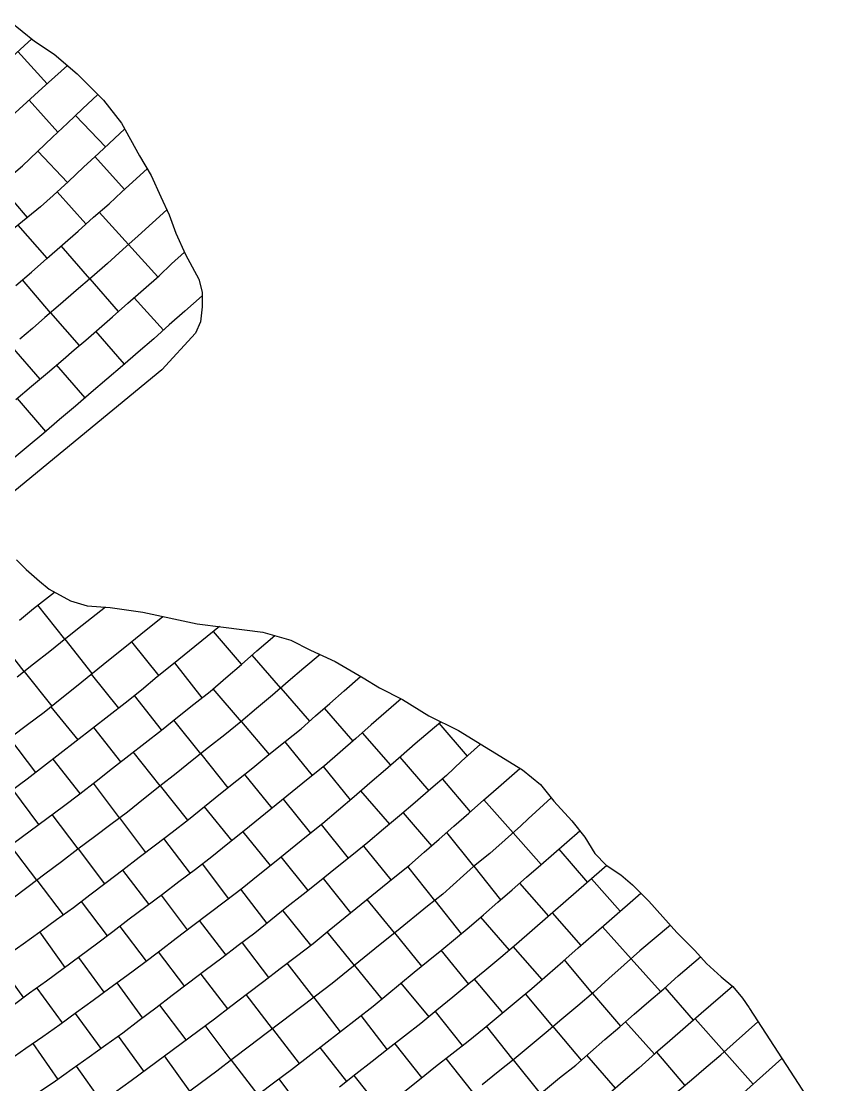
# Model space of a CAD drawing. Extents: x 720124 to 720679, y 1579628 to 1580856.
# Drawn here: x 720460.3 to 720539.3, y 1580270.8 to 1580373.6 of the extents above; entities that cross this region are included whole.
import ezdxf

# ---------------------------------------------------------------- set-up
doc = ezdxf.new("R2010")
doc.units = 0
doc.layers.add('10016_0502_PANTES', color=7, linetype='Continuous')
doc.layers.add('AGROCAD PLL', color=7, linetype='Continuous')
doc.layers.add('GT01-0010016-0502', color=30, linetype='Continuous', lineweight=25)

msp = doc.modelspace()

# ---------------------------------------------------------------- linework, layer by layer
at = {"layer": '10016_0502_PANTES'}
for points in [[(720459.2, 1580373.64), (720461.58, 1580371.73), (720463.49, 1580370.46), (720465.71, 1580368.56), (720468.25, 1580366.02), (720469.99, 1580363.8), (720471.74, 1580360.62), (720472.85, 1580358.72), (720473.8, 1580356.65), (720474.6, 1580354.91), (720475.23, 1580353.16), (720476.19, 1580351.1), (720477.46, 1580348.71), (720477.77, 1580347.44), (720477.77, 1580346.02), (720477.61, 1580344.59), (720477.14, 1580343.48), (720473.88, 1580339.93), (720459.68, 1580328.24)], [(720459.83, 1580321.57), (720460.79, 1580320.62), (720462.06, 1580319.5), (720463.01, 1580318.71), (720465.07, 1580317.6), (720466.66, 1580317.12), (720468.88, 1580316.96), (720472.06, 1580316.49), (720477.3, 1580315.38), (720479.84, 1580315.06), (720483.65, 1580314.58), (720486.35, 1580313.79), (720488.25, 1580312.84), (720490.63, 1580311.73), (720493.33, 1580310.14), (720494.92, 1580309.19), (720497.14, 1580308.07), (720499.68, 1580306.49), (720502.54, 1580305.06), (720508.73, 1580301.25), (720510.48, 1580299.82), (720511.75, 1580298.23), (720513.49, 1580296.33), (720514.76, 1580294.74), (720515.71, 1580293.15), (720516.83, 1580292.04), (720518.25, 1580291.09), (720519.37, 1580290.14), (720520.95, 1580288.55), (720523.65, 1580285.53), (720525.4, 1580283.79), (720526.51, 1580282.52), (720527.94, 1580281.25), (720529.05, 1580280.29), (720530, 1580279.18), (720530.64, 1580278.23), (720530.67, 1580278.16), (720539.29, 1580264.87)]]:
    msp.add_lwpolyline(points, dxfattribs=at)
at = {"layer": 'AGROCAD PLL', "color": 3, "true_color": 0x00ff00}
for points in [[(720459.97, 1580370.7), (720462.8, 1580367.59)], [(720459.97, 1580370.7), (720462.8, 1580367.59)], [(720461.06, 1580366.01), (720463.85, 1580362.93)], [(720465.54, 1580364.53), (720468.43, 1580361.49)], [(720461.91, 1580361.09), (720464.77, 1580358.06)], [(720466.56, 1580354.04), (720463.79, 1580357.15)], [(720470.66, 1580352.06), (720467.84, 1580355.17)], [(720470.66, 1580352.06), (720467.84, 1580355.17)], [(720462.81, 1580350.73), (720460, 1580353.92)], [(720466.92, 1580348.73), (720464.16, 1580351.92)], [(720466.92, 1580348.73), (720464.16, 1580351.92)], [(720470.66, 1580352.06), (720473.5, 1580348.93)], [(720463.14, 1580345.46), (720460.41, 1580348.65)], [(720463.14, 1580345.46), (720460.41, 1580348.65)], [(720466.92, 1580348.73), (720469.67, 1580345.56)], [(720474.05, 1580343.76), (720471.21, 1580346.91)], [(720463.14, 1580345.46), (720465.89, 1580342.27)], [(720470.28, 1580340.48), (720467.51, 1580343.67)], [(720459.36, 1580342.19), (720462.11, 1580339.03)], [(720466.48, 1580337.23), (720463.72, 1580340.41)], [(720462.68, 1580333.97), (720459.93, 1580337.17)], [(720464.51, 1580313.88), (720461.9, 1580317.16)], [(720464.51, 1580313.88), (720461.9, 1580317.16)], [(720481.6, 1580311.47), (720478.87, 1580314.63)], [(720460.6, 1580310.76), (720458, 1580314.04)], [(720460.6, 1580310.76), (720458, 1580314.04)], [(720464.51, 1580313.88), (720467.14, 1580310.56)], [(720470.95, 1580313.64), (720473.6, 1580310.35)], [(720485.37, 1580309.16), (720482.61, 1580312.35)], [(720485.37, 1580309.16), (720482.61, 1580312.35)], [(720467.06, 1580310.5), (720469.71, 1580307.21)], [(720481.57, 1580305.91), (720478.85, 1580309.1)], [(720481.57, 1580305.91), (720478.85, 1580309.1)], [(720473.87, 1580305.13), (720471.25, 1580308.43)], [(720489.57, 1580307.2), (720492.34, 1580304.04)], [(720477.65, 1580302.81), (720475.06, 1580306.07)], [(720477.65, 1580302.81), (720475.06, 1580306.07)], [(720469.94, 1580302.04), (720467.33, 1580305.36)], [(720481.57, 1580305.91), (720484.27, 1580302.75)], [(720500.65, 1580305.75), (720503.39, 1580302.59)], [(720459.18, 1580304.33), (720461.69, 1580300.99)], [(720485.77, 1580303.96), (720488.4, 1580300.69)], [(720493.25, 1580304.84), (720495.98, 1580301.71)], [(720473.74, 1580299.69), (720471.13, 1580302.98)], [(720473.74, 1580299.69), (720471.13, 1580302.98)], [(720477.65, 1580302.81), (720480.26, 1580299.51)], [(720469.8, 1580296.6), (720467.29, 1580299.95)], [(720469.8, 1580296.6), (720467.29, 1580299.95)], [(720481.88, 1580300.81), (720484.51, 1580297.53)], [(720461.99, 1580295.97), (720459.5, 1580299.35)], [(720473.74, 1580299.69), (720476.37, 1580296.37)], [(720485.6, 1580298.41), (720488.25, 1580295.12)], [(720507.82, 1580295.17), (720505, 1580298.34)], [(720507.82, 1580295.17), (720505, 1580298.34)], [(720465.81, 1580293.6), (720463.3, 1580296.94)], [(720465.81, 1580293.6), (720463.3, 1580296.94)], [(720477.98, 1580297.68), (720480.65, 1580294.4)], [(720497.19, 1580297.11), (720499.93, 1580293.9)], [(720469.8, 1580296.6), (720472.31, 1580293.27)], [(720489.29, 1580295.96), (720491.9, 1580292.7)], [(720481.72, 1580295.26), (720484.36, 1580292)], [(720504.02, 1580291.93), (720501.41, 1580295.2)], [(720504.02, 1580291.93), (720501.41, 1580295.2)], [(720461.82, 1580290.59), (720459.27, 1580293.95)], [(720461.82, 1580290.59), (720459.27, 1580293.95)], [(720474.05, 1580294.6), (720476.61, 1580291.24)], [(720493.37, 1580293.88), (720496.02, 1580290.6)], [(720465.81, 1580293.6), (720468.34, 1580290.23)], [(720485.39, 1580292.83), (720488.01, 1580289.58)], [(720512.24, 1580293.57), (720515.03, 1580290.37)], [(720477.81, 1580292.14), (720480.31, 1580288.81)], [(720500.27, 1580288.61), (720497.65, 1580291.92)], [(720500.27, 1580288.61), (720497.65, 1580291.92)], [(720504.02, 1580291.93), (720506.6, 1580288.67)], [(720461.82, 1580290.59), (720464.35, 1580287.24)], [(720470.08, 1580291.56), (720472.62, 1580288.22)], [(720518.16, 1580287.57), (720515.41, 1580290.7)], [(720481.48, 1580289.71), (720484.02, 1580286.38)], [(720508.46, 1580290.29), (720511.25, 1580287.1)], [(720466.1, 1580288.52), (720468.62, 1580285.2)], [(720473.82, 1580289.13), (720476.33, 1580285.78)], [(720496.37, 1580285.49), (720493.73, 1580288.73)], [(720496.37, 1580285.49), (720493.73, 1580288.73)], [(720477.51, 1580286.67), (720480.06, 1580283.33)], [(720504.69, 1580287.01), (720507.46, 1580283.82)], [(720514.4, 1580284.28), (720511.64, 1580287.44)], [(720462.06, 1580285.58), (720464.53, 1580282.15)], [(720469.83, 1580286.11), (720472.38, 1580282.76)], [(720492.49, 1580282.34), (720489.85, 1580285.58)], [(720492.49, 1580282.34), (720489.85, 1580285.58)], [(720481.64, 1580284.54), (720484.19, 1580281.17)], [(720473.53, 1580283.64), (720476.07, 1580280.31)], [(720500.86, 1580283.8), (720503.53, 1580280.53)], [(720510.64, 1580280.98), (720507.85, 1580284.16)], [(720465.84, 1580283.1), (720468.28, 1580279.74)], [(720488.56, 1580279.25), (720486.01, 1580282.56)], [(720488.56, 1580279.25), (720486.01, 1580282.56)], [(720515.51, 1580279.64), (720512.8, 1580282.87)], [(720515.51, 1580279.64), (720512.8, 1580282.87)], [(720477.66, 1580281.51), (720480.22, 1580278.14)], [(720492.49, 1580282.34), (720495.13, 1580279.09)], [(720469.53, 1580280.65), (720472.02, 1580277.25)], [(720496.99, 1580280.63), (720499.69, 1580277.36)], [(720506.82, 1580277.76), (720504.11, 1580281.01)], [(720461.8, 1580280.15), (720464.25, 1580276.78)], [(720484.58, 1580276.22), (720482.05, 1580279.54)], [(720484.58, 1580276.22), (720482.05, 1580279.54)], [(720515.51, 1580279.64), (720518.19, 1580276.45)], [(720525.25, 1580277.03), (720522.51, 1580280.2)], [(720473.67, 1580278.5), (720476.2, 1580275.13)], [(720488.56, 1580279.25), (720491.11, 1580275.93)], [(720465.5, 1580277.69), (720467.99, 1580274.29)], [(720493.1, 1580277.49), (720495.65, 1580274.17)], [(720502.94, 1580274.61), (720500.33, 1580277.89)], [(720480.6, 1580273.19), (720478.07, 1580276.52)], [(720480.6, 1580273.19), (720478.07, 1580276.52)], [(720484.58, 1580276.22), (720487.15, 1580272.85)], [(720507.85, 1580273.21), (720505.26, 1580276.47)], [(720507.85, 1580273.21), (720505.26, 1580276.47)], [(720511.68, 1580276.42), (720514.41, 1580273.17)], [(720521.48, 1580273.75), (720518.69, 1580276.89)], [(720528.23, 1580274), (720525.41, 1580277.17)], [(720469.68, 1580275.49), (720472.12, 1580272.1)], [(720461.42, 1580274.8), (720463.84, 1580271.32)], [(720489.16, 1580274.41), (720491.72, 1580271.11)], [(720499.02, 1580271.5), (720496.42, 1580274.77)], [(720476.6, 1580270.19), (720474.13, 1580273.59)], [(720476.6, 1580270.19), (720474.13, 1580273.59)], [(720480.6, 1580273.19), (720483.16, 1580269.84)], [(720503.94, 1580270.09), (720501.35, 1580273.35)], [(720503.94, 1580270.09), (720501.35, 1580273.35)], [(720507.85, 1580273.21), (720510.45, 1580269.94)], [(720517.71, 1580270.46), (720514.96, 1580273.66)], [(720524.43, 1580270.75), (720521.7, 1580273.95)], [(720528.23, 1580274), (720531.03, 1580270.86)], [(720528.23, 1580274), (720531.03, 1580270.86)], [(720465.61, 1580272.59), (720468.04, 1580269.18)], [(720485.2, 1580271.37), (720487.71, 1580267.99)], [(720495.11, 1580268.39), (720492.48, 1580271.7)]]:
    msp.add_lwpolyline(points, dxfattribs=at)
at = {"layer": 'AGROCAD PLL', "color": 1, "true_color": 0xff0000}
for points in [[(720470.27, 1580357.38), (720467.42, 1580360.55)], [(720477.79, 1580308.23), (720475.13, 1580311.59)], [(720460.6, 1580310.76), (720463.25, 1580307.42)], [(720485.37, 1580309.16), (720488.15, 1580305.95)], [(720466.01, 1580298.95), (720463.38, 1580302.3)], [(720496.87, 1580302.48), (720499.67, 1580299.22)], [(720493.08, 1580299.21), (720495.88, 1580295.99)], [(720489.47, 1580290.75), (720492.13, 1580287.43)], [(720485.57, 1580287.63), (720488.26, 1580284.29)], [(720458, 1580282.66), (720460.51, 1580279.21)], [(720519.22, 1580282.99), (720522.07, 1580279.82)]]:
    msp.add_lwpolyline(points, dxfattribs=at)
at = {"layer": 'AGROCAD PLL', "color": 5, "true_color": 0x0000ff}
for points in [[(720458.19, 1580357.75), (720460.88, 1580354.65)], [(720463.17, 1580307.36), (720465.76, 1580304.14)], [(720489.48, 1580301.56), (720492.07, 1580298.34)], [(720501, 1580300.36), (720503.69, 1580297.2)], [(720507.82, 1580295.17), (720510.55, 1580292.09)], [(720500.27, 1580288.61), (720502.82, 1580285.41)], [(720496.37, 1580285.49), (720498.99, 1580282.27)], [(720519.22, 1580282.99), (720516.45, 1580286.06)], [(720519.22, 1580282.99), (720516.45, 1580286.06)], [(720511.68, 1580276.42), (720509.02, 1580279.59)], [(720511.68, 1580276.42), (720509.02, 1580279.59)]]:
    msp.add_lwpolyline(points, dxfattribs=at)
at = {"layer": 'GT01-0010016-0502'}
for points in [[(720458.73, 1580369.57), (720461.33, 1580371.93)], [(720464.76, 1580369.37), (720462.33, 1580367.17), (720460.85, 1580365.82), (720459.37, 1580364.47)], [(720458.9, 1580358.36), (720460.42, 1580359.67), (720461.87, 1580361.04), (720463.32, 1580362.42), (720464.77, 1580363.8), (720466.21, 1580365.17), (720467.69, 1580366.57)], [(720470.31, 1580363.24), (720467.79, 1580360.89), (720466.33, 1580359.53), (720464.87, 1580358.16), (720463.4, 1580356.79), (720462.15, 1580355.7), (720459.21, 1580353.27)], [(720459.77, 1580348.1), (720461.28, 1580349.39), (720462.79, 1580350.71), (720464.29, 1580352.03), (720465.79, 1580353.35), (720467.29, 1580354.68), (720468.8, 1580356), (720470.02, 1580357.15), (720472.48, 1580359.36)], [(720474.38, 1580355.4), (720471.6, 1580352.9), (720470.12, 1580351.56), (720468.63, 1580350.21), (720467.12, 1580348.9), (720465.61, 1580347.6), (720464.1, 1580346.29), (720462.58, 1580344.98), (720461.38, 1580343.94), (720460.17, 1580342.89)], [(720459.79, 1580337.05), (720461.31, 1580338.35), (720462.83, 1580339.65), (720464.35, 1580340.94), (720465.43, 1580341.88), (720466.53, 1580342.81), (720469.11, 1580345.07), (720470.61, 1580346.39), (720472.12, 1580347.71), (720473.62, 1580349.03), (720474.83, 1580350.18), (720476.09, 1580351.32)], [(720477.78, 1580347.09), (720476.1, 1580345.61), (720474.61, 1580344.27), (720473.12, 1580342.92), (720471.6, 1580341.63), (720470.09, 1580340.32), (720468.57, 1580339.02), (720467.05, 1580337.73), (720465.54, 1580336.42), (720464.01, 1580335.12), (720462.49, 1580333.81), (720460.96, 1580332.54), (720459.43, 1580331.25)], [(720460.14, 1580315.74), (720461.49, 1580316.84), (720463.51, 1580318.44)], [(720468.43, 1580316.99), (720466.18, 1580315.2), (720464.61, 1580313.95), (720463.05, 1580312.71), (720461.48, 1580311.46), (720459.92, 1580310.22)], [(720459.32, 1580304.43), (720460.92, 1580305.63), (720462.52, 1580306.83), (720464.08, 1580308.1), (720465.63, 1580309.35), (720467.19, 1580310.6), (720468.74, 1580311.87), (720470.31, 1580313.12), (720471.86, 1580314.37), (720473.97, 1580316.07)], [(720479.45, 1580315.1), (720476.56, 1580312.75), (720475, 1580311.49), (720473.45, 1580310.23), (720471.91, 1580308.97), (720470.35, 1580307.71), (720468.77, 1580306.48), (720467.19, 1580305.26), (720465.62, 1580304.03), (720464.03, 1580302.81), (720462.45, 1580301.57), (720460.87, 1580300.35), (720459.26, 1580299.17)], [(720459.55, 1580294.16), (720461.16, 1580295.35), (720462.77, 1580296.54), (720464.38, 1580297.73), (720465.98, 1580298.93), (720467.55, 1580300.16), (720469.12, 1580301.4), (720470.69, 1580302.63), (720472.27, 1580303.87), (720473.84, 1580305.1), (720475.41, 1580306.35), (720476.98, 1580307.59), (720478.55, 1580308.83), (720480.06, 1580310.14), (720481.57, 1580311.45), (720483.08, 1580312.76), (720484.79, 1580314.24)], [(720489.17, 1580312.41), (720487.6, 1580311.08), (720486.08, 1580309.78), (720484.57, 1580308.48), (720483.05, 1580307.18), (720481.53, 1580305.88), (720479.96, 1580304.64), (720478.39, 1580303.4), (720476.82, 1580302.15), (720475.26, 1580300.9), (720473.69, 1580299.66), (720472.13, 1580298.42), (720470.57, 1580297.17), (720468.97, 1580295.98), (720467.37, 1580294.77), (720465.77, 1580293.57), (720464.18, 1580292.36), (720462.58, 1580291.16), (720460.98, 1580289.95), (720459.38, 1580288.75)], [(720458.85, 1580283.27), (720460.48, 1580284.44), (720462.1, 1580285.6), (720463.72, 1580286.78), (720465.34, 1580287.94), (720466.93, 1580289.15), (720468.52, 1580290.37), (720470.11, 1580291.58), (720471.69, 1580292.8), (720473.28, 1580294.01), (720474.88, 1580295.23), (720476.46, 1580296.44), (720478.02, 1580297.7), (720479.57, 1580298.96), (720481.13, 1580300.21), (720482.69, 1580301.46), (720484.24, 1580302.73), (720485.8, 1580303.98), (720487.35, 1580305.23), (720488.73, 1580306.46), (720490.13, 1580307.68), (720491.51, 1580308.9), (720493.07, 1580310.29)], [(720497.02, 1580308.13), (720494.12, 1580305.59), (720492.62, 1580304.29), (720491.11, 1580302.97), (720489.6, 1580301.65), (720488.04, 1580300.39), (720486.49, 1580299.13), (720484.93, 1580297.88), (720483.38, 1580296.61), (720481.84, 1580295.36), (720480.28, 1580294.09), (720478.73, 1580292.83), (720477.13, 1580291.63), (720475.54, 1580290.42), (720473.94, 1580289.21), (720472.34, 1580288.02), (720470.74, 1580286.81), (720469.16, 1580285.6), (720467.56, 1580284.4), (720465.96, 1580283.19), (720464.34, 1580282.01), (720462.73, 1580280.83), (720461.11, 1580279.65), (720459.51, 1580278.47)], [(720459.11, 1580273.19), (720460.75, 1580274.33), (720462.39, 1580275.48), (720464.03, 1580276.62), (720465.65, 1580277.81), (720467.26, 1580278.98), (720468.87, 1580280.17), (720470.49, 1580281.36), (720472.1, 1580282.55), (720473.68, 1580283.76), (720475.27, 1580284.96), (720476.87, 1580286.19), (720478.45, 1580287.39), (720480.04, 1580288.6), (720481.64, 1580289.82), (720483.19, 1580291.07), (720484.76, 1580292.32), (720486.31, 1580293.57), (720487.88, 1580294.83), (720489.44, 1580296.08), (720490.95, 1580297.38), (720492.47, 1580298.68), (720493.98, 1580299.99), (720495.49, 1580301.29), (720497.01, 1580302.6), (720498.38, 1580303.79), (720500.83, 1580305.91)], [(720504.68, 1580303.74), (720502.83, 1580302.1), (720501.4, 1580300.7), (720499.88, 1580299.4), (720498.36, 1580298.11), (720496.84, 1580296.81), (720495.32, 1580295.51), (720493.78, 1580294.21), (720492.23, 1580292.96), (720490.67, 1580291.71), (720489.11, 1580290.47), (720487.55, 1580289.21), (720485.98, 1580287.96), (720484.43, 1580286.71), (720482.86, 1580285.46), (720481.27, 1580284.25), (720479.68, 1580283.04), (720478.08, 1580281.84), (720476.48, 1580280.63), (720474.9, 1580279.42), (720473.3, 1580278.22), (720471.7, 1580277.01), (720470.11, 1580275.8), (720468.49, 1580274.63), (720466.86, 1580273.48), (720465.23, 1580272.32), (720463.6, 1580271.15), (720461.95, 1580270.02)], [(720469.3, 1580270.06), (720470.94, 1580271.21), (720472.54, 1580272.41), (720474.15, 1580273.6), (720475.76, 1580274.8), (720477.36, 1580275.99), (720478.97, 1580277.18), (720480.55, 1580278.39), (720482.15, 1580279.61), (720483.74, 1580280.82), (720485.32, 1580282.04), (720486.91, 1580283.25), (720488.5, 1580284.47), (720490.05, 1580285.74), (720491.6, 1580287), (720493.16, 1580288.25), (720494.7, 1580289.52), (720496.25, 1580290.78), (720497.81, 1580292.05), (720499.24, 1580293.3), (720500.68, 1580294.55), (720502.1, 1580295.81), (720503.54, 1580297.07), (720504.97, 1580298.32), (720506.41, 1580299.57), (720508.49, 1580301.39)], [(720511.49, 1580298.56), (720509.27, 1580296.53), (720508.57, 1580295.83), (720507.07, 1580294.5), (720505.58, 1580293.17), (720504.01, 1580291.92), (720503.02, 1580291.03), (720502.03, 1580290.14), (720501.05, 1580289.23), (720499.57, 1580288.06), (720496.55, 1580285.63), (720494.99, 1580284.36), (720493.44, 1580283.11), (720491.89, 1580281.85), (720490.33, 1580280.59), (720488.73, 1580279.38), (720487.15, 1580278.16), (720485.55, 1580276.95), (720483.96, 1580275.75), (720482.37, 1580274.54), (720480.78, 1580273.33), (720479.19, 1580272.12), (720477.6, 1580270.91), (720475.98, 1580269.73)], [(720483.22, 1580269.88), (720484.81, 1580271.08), (720486.42, 1580272.28), (720488, 1580273.51), (720489.57, 1580274.73), (720491.15, 1580275.96), (720492.73, 1580277.19), (720494.31, 1580278.41), (720495.63, 1580279.51), (720496.96, 1580280.6), (720498.28, 1580281.68), (720499.61, 1580282.78), (720500.93, 1580283.86), (720502.25, 1580284.95), (720503.58, 1580286.04), (720504.96, 1580287.24), (720506.35, 1580288.45), (720507.74, 1580289.66), (720509.12, 1580290.86), (720510.51, 1580292.06), (720514.28, 1580295.35)], [(720516.9, 1580291.99), (720514.19, 1580289.65), (720512.68, 1580288.34), (720511.17, 1580287.03), (720509.66, 1580285.72), (720508.15, 1580284.41), (720506.63, 1580283.1), (720505.1, 1580281.83), (720503.55, 1580280.55), (720502.01, 1580279.28), (720500.47, 1580278), (720498.92, 1580276.73), (720497.35, 1580275.5), (720495.77, 1580274.27), (720494.2, 1580273.04), (720492.62, 1580271.82), (720491.05, 1580270.58)], [(720497.2, 1580270.06), (720498.78, 1580271.3), (720500.34, 1580272.55), (720501.91, 1580273.79), (720503.47, 1580275.03), (720505.04, 1580276.28), (720506.58, 1580277.56), (720508.11, 1580278.84), (720509.65, 1580280.11), (720511.14, 1580281.42), (720512.63, 1580282.73), (720514.12, 1580284.03), (720515.61, 1580285.33), (720517.11, 1580286.64), (720520.17, 1580289.33)], [(720523.03, 1580286.23), (720520.06, 1580283.74), (720518.57, 1580282.4), (720517.08, 1580281.06), (720515.6, 1580279.72), (720514.07, 1580278.43), (720512.54, 1580277.15), (720511.01, 1580275.86), (720509.48, 1580274.58), (720507.94, 1580273.29), (720506.38, 1580272.05), (720504.83, 1580270.79)], [(720510.77, 1580270.19), (720512.32, 1580271.46), (720513.88, 1580272.71), (720515.29, 1580273.94), (720516.7, 1580275.17), (720518.13, 1580276.4), (720519.54, 1580277.63), (720520.95, 1580278.86), (720522.38, 1580280.09), (720523.79, 1580281.32), (720525.94, 1580283.18)], [(720529.02, 1580280.31), (720526.01, 1580277.69), (720524.5, 1580276.38), (720522.98, 1580275.05), (720521.59, 1580273.85), (720519.98, 1580272.42), (720518.47, 1580271.11), (720516.94, 1580269.8)], [(720523.67, 1580270.1), (720525.07, 1580271.29), (720526.48, 1580272.49), (720527.89, 1580273.69), (720531.49, 1580276.89)], [(720533.8, 1580273.33), (720524.89, 1580265.37)]]:
    msp.add_lwpolyline(points, dxfattribs=at)

doc.saveas('drawing.dxf')
